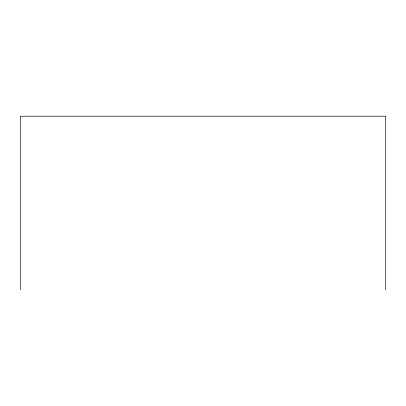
<?xml version="1.0" encoding="UTF-8"?>
<svg xmlns="http://www.w3.org/2000/svg" width="406" height="406" viewBox="0 0 406 406"><rect width="100%" height="100%" fill="white"/><g stroke="black" fill="none" stroke-linecap="round" stroke-linejoin="round"><path stroke-width="0.61" d="M385.7 289.788L385.7 116.212L20.3 116.212L20.3 289.788"/></g></svg>
